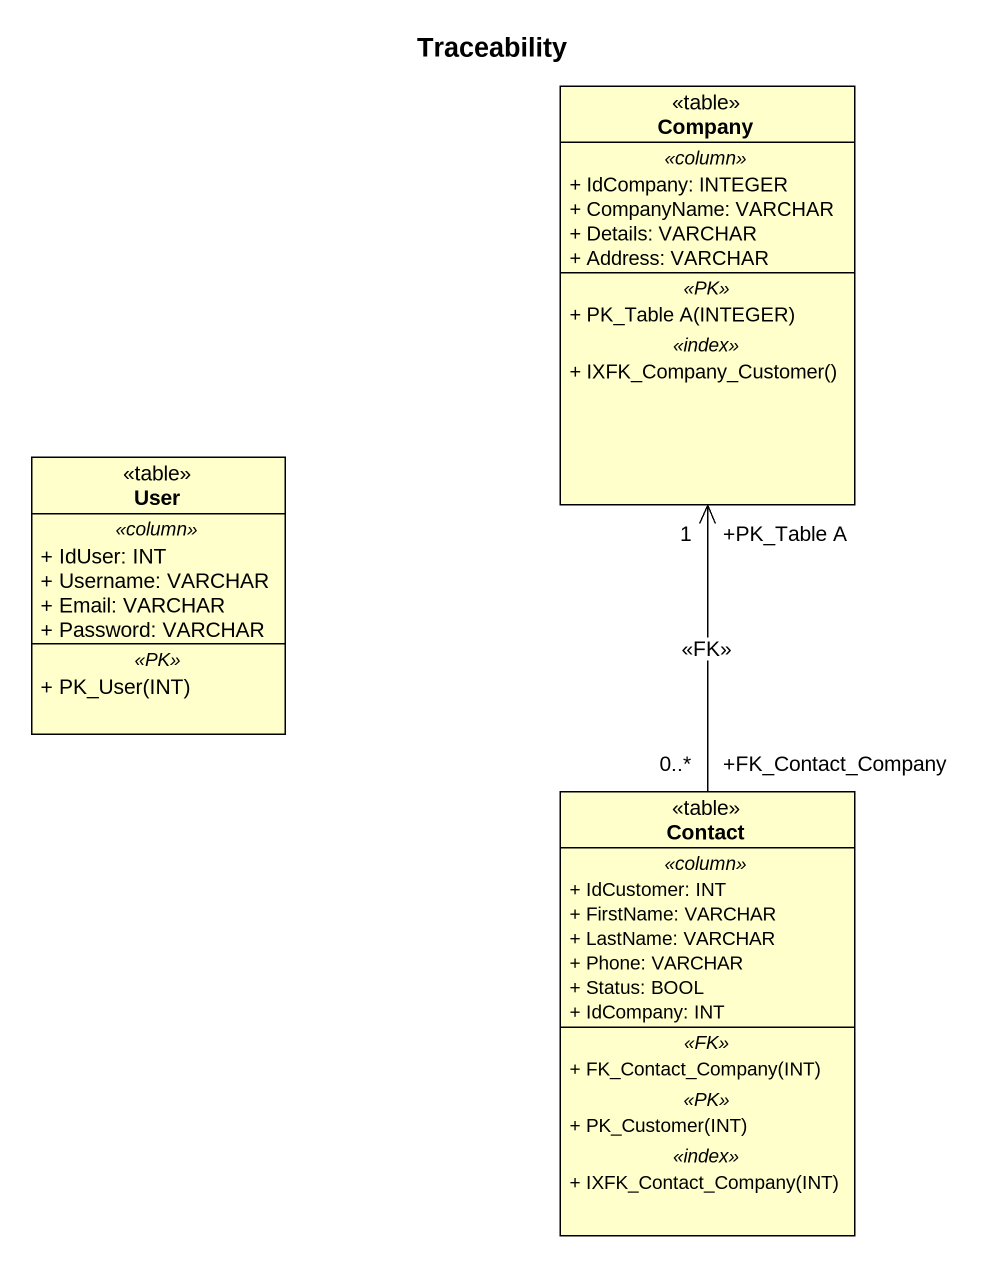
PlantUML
@startuml
title Traceability
hide circle
hide empty members
skinparam classAttributeIconSize 0
class Company <<table>> {
  .. <<column>> ..
  + IdCompany: INTEGER
  + CompanyName: VARCHAR
  + Details: VARCHAR
  + Address: VARCHAR
  .. <<PK>> ..
  + PK_Table A(INTEGER)
  .. <<index>> ..
  + IXFK_Company_Customer()
}
class User <<table>> {
  .. <<column>> ..
  + IdUser: INT
  + Username: VARCHAR
  + Email: VARCHAR
  + Password: VARCHAR
  .. <<PK>> ..
  + PK_User(INT)
}
class Contact <<table>> {
  .. <<column>> ..
  + IdCustomer: INT
  + FirstName: VARCHAR
  + LastName: VARCHAR
  + Phone: VARCHAR
  + Status: BOOL
  + IdCompany: INT
  .. <<FK>> ..
  + FK_Contact_Company(INT)
  .. <<PK>> ..
  + PK_Customer(INT)
  .. <<index>> ..
  + IXFK_Contact_Company(INT)
}
Contact "+FK_Contact_Company\n0..*" -up-> "+PK_Table A\n1" Company : <<FK>>
@enduml
